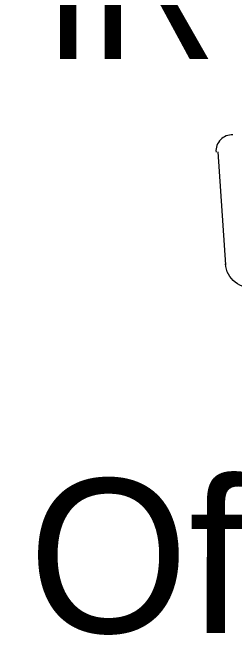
# Model space of a CAD drawing. Header units: metres. Extents: x 29 to 86.9, y -23.2 to 39.7.
# Drawn here: x 79.353 to 79.641, y -17.3 to -16.49 of the extents above; entities that cross this region are included whole.
import ezdxf

# ---------------------------------------------------------------- set-up
doc = ezdxf.new("R2010")
doc.units = ezdxf.units.M
doc.header["$LTSCALE"] = 100
doc.layers.get('0').update_dxf_attribs({"color": 254})
doc.layers.add('Arqui', color=8, linetype='Continuous', lineweight=0)
doc.layers.add('M-EQPM-IDEN', color=7, linetype='Continuous', lineweight=9)
doc.styles.add('SansSerif', font='SANSS__.TTF', dxfattribs={"width": 0.9, "height": 0.18})

# ---------------------------------------------------------------- blocks, each defined once
blk = doc.blocks.new('A$C9582355f')
at = {"layer": 'Arqui'}
blk.add_lwpolyline([(50.63642, 6.49274), (50.6462, 6.346)], dxfattribs=at)
blk.add_lwpolyline([(50.70245, 6.29464), (50.69511, 6.30443), (50.69022, 6.31176), (50.68778, 6.31421), (50.68533, 6.31665, -0.44919), (50.6463, 6.3471)], format="xyb", dxfattribs=at)
blk.add_arc((50.65476, 6.49396), 0.02079, 87.10513, 184.41116, dxfattribs=at)
blk.add_text('Oficina', height=0.2, rotation=359.93314, dxfattribs=at).set_placement((50.39035, 5.86762))

msp = doc.modelspace()

# ---------------------------------------------------------------- block references
msp.add_blockref('A$C9582355f', (28.98266, -23.16397))

# ---------------------------------------------------------------- texts
at = {"layer": 'M-EQPM-IDEN', "insert": (78.20872, -16.37059), "char_height": 0.18, "width": 1.6811387, "attachment_point": 1, "style": 'SansSerif'}
msp.add_mtext('9000 BTU/HR', dxfattribs=at)

doc.saveas('drawing.dxf')
